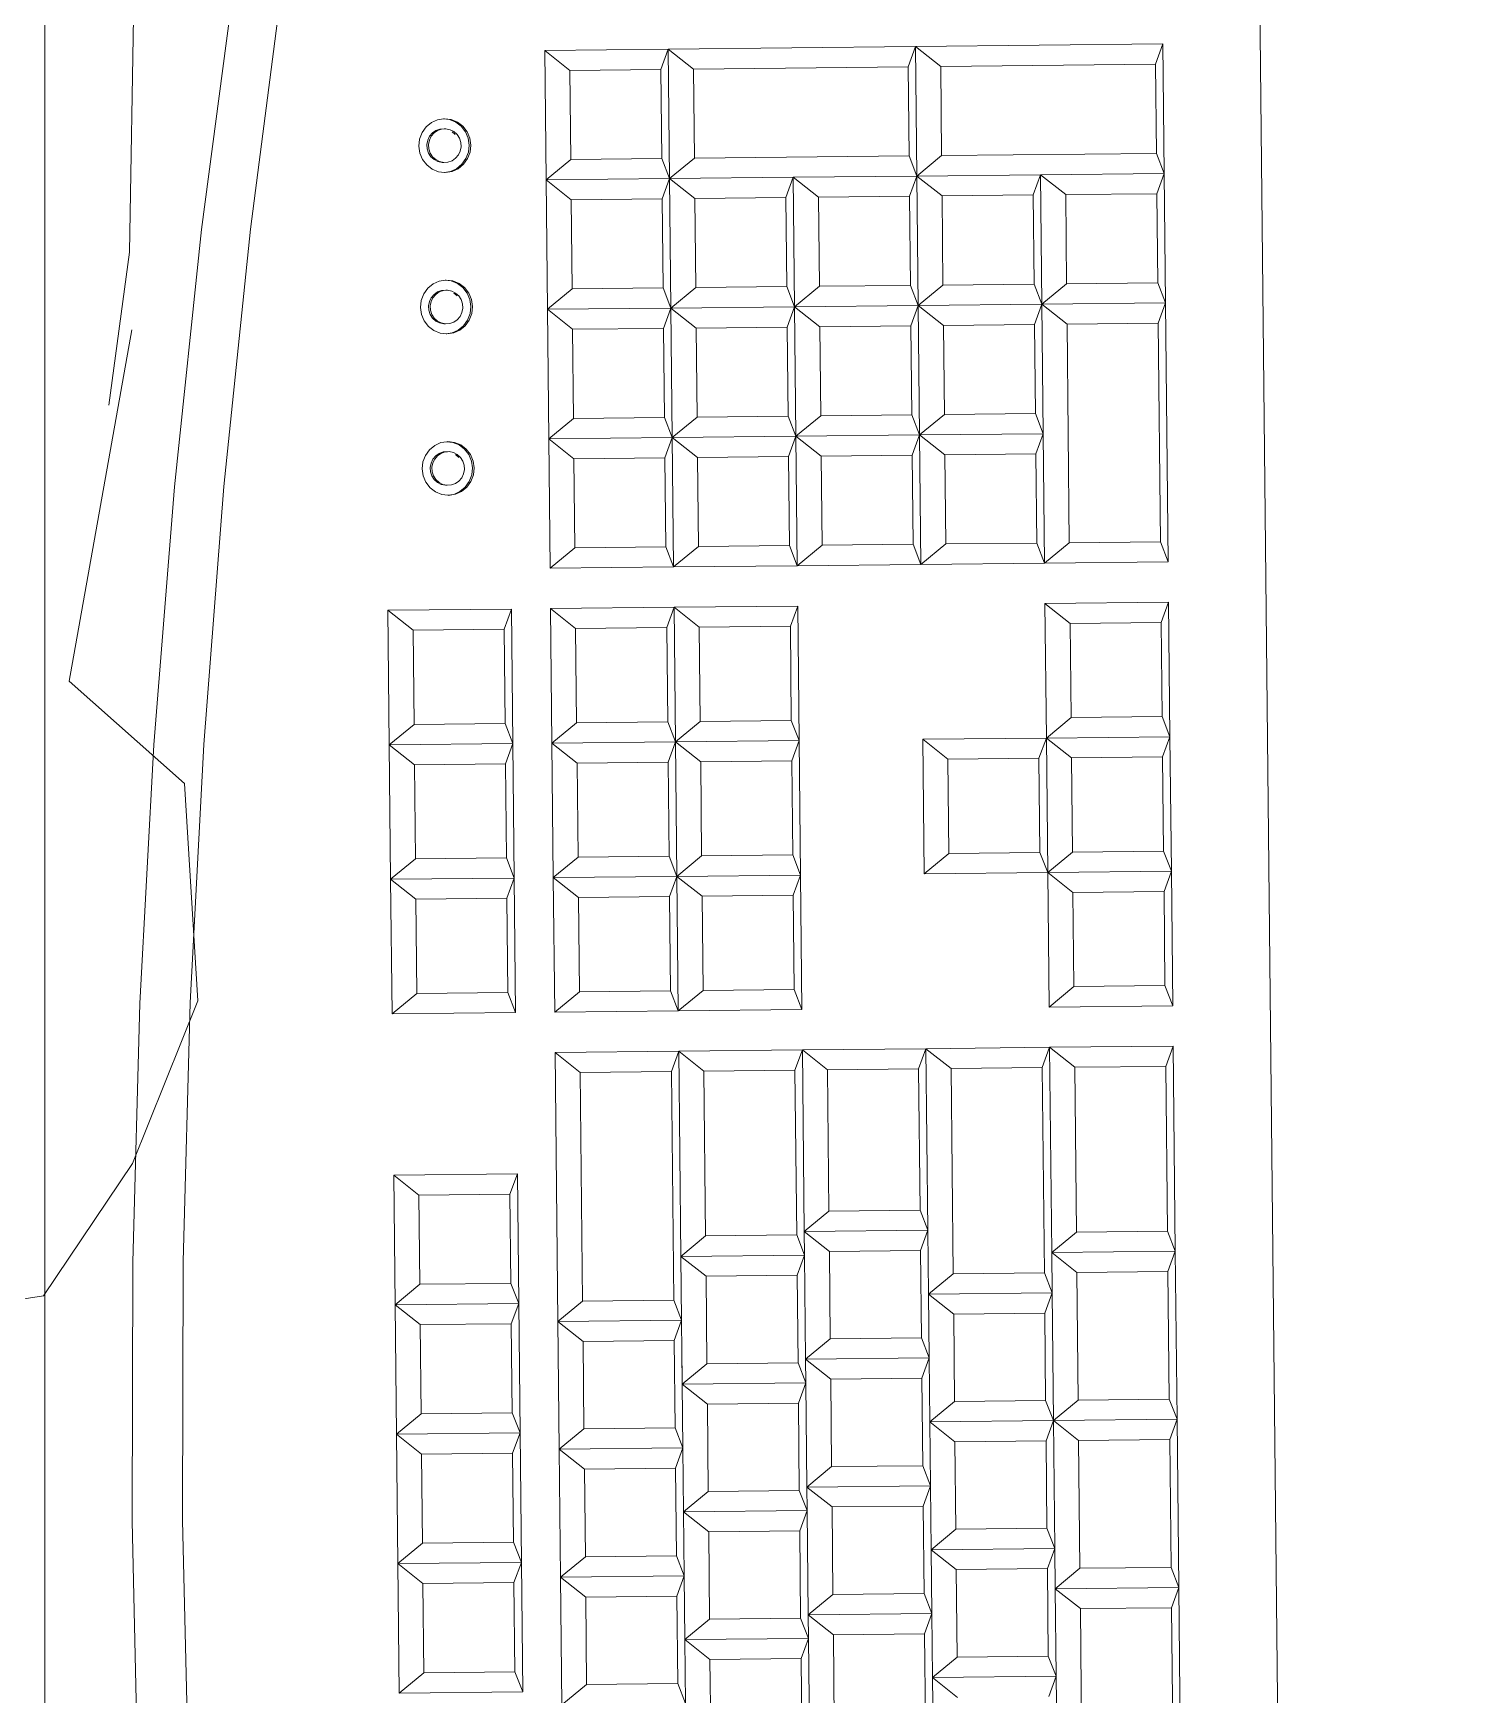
# Model space of a CAD drawing. Header units: metres. Extents: x -17 to 101, y 0 to 79.
# Drawn here: x 7.1888 to 7.4023, y 28.9317 to 29.1787 of the extents above; entities that cross this region are included whole.
import ezdxf

# ---------------------------------------------------------------- set-up
doc = ezdxf.new("R2010")
doc.units = ezdxf.units.M
doc.layers.add('Cotas varias El', color=253, linetype='Continuous', lineweight=13)

msp = doc.modelspace()

# ---------------------------------------------------------------- linework, layer by layer
at = {"layer": 'Cotas varias El'}
for p, q in [((7.20413, 29.20661), (7.20308, 29.14616)), ((7.37578, 28.7353), (7.37113, 29.18328)), ((7.2138, 29.14955), (7.21803, 29.18169)), ((7.22107, 29.14962), (7.22521, 29.18176)), ((7.2648, 29.17617), (7.28317, 29.17636)), ((7.2648, 29.17617), (7.26854, 29.17321)), ((7.2648, 29.17617), (7.265, 29.15692)), ((7.28317, 29.17636), (7.28208, 29.17335)), ((7.28317, 29.17636), (7.31993, 29.17675)), ((7.28317, 29.17636), (7.28692, 29.1734)), ((7.28317, 29.17636), (7.28337, 29.15712)), ((7.31993, 29.17675), (7.31883, 29.17373)), ((7.31993, 29.17675), (7.35668, 29.17713)), ((7.31993, 29.17675), (7.32367, 29.17378)), ((7.31993, 29.17675), (7.32013, 29.1575)), ((7.35668, 29.17713), (7.35559, 29.17412)), ((7.35688, 29.15788), (7.35668, 29.17713)), ((7.26854, 29.17321), (7.28208, 29.17335)), ((7.28208, 29.17335), (7.28222, 29.1601)), ((7.28692, 29.1734), (7.31883, 29.17373)), ((7.28692, 29.1734), (7.28705, 29.16015)), ((7.31883, 29.17373), (7.31897, 29.16049)), ((7.32367, 29.17378), (7.35559, 29.17412)), ((7.32367, 29.17378), (7.32381, 29.16054)), ((7.35559, 29.17412), (7.35573, 29.16087)), ((7.26854, 29.17321), (7.26868, 29.15996)), ((7.24888, 29.16586), (7.24795, 29.16545)), ((7.24976, 29.166), (7.24888, 29.16586)), ((7.24988, 29.16602), (7.24976, 29.166)), ((7.25063, 29.1659), (7.24976, 29.166)), ((7.25088, 29.1659), (7.24988, 29.16602)), ((7.25157, 29.16551), (7.25063, 29.1659)), ((7.25182, 29.16552), (7.25088, 29.1659)), ((7.24656, 29.16396), (7.24619, 29.16298)), ((7.24716, 29.1648), (7.24656, 29.16396)), ((7.24795, 29.16545), (7.24716, 29.1648)), ((7.24769, 29.16341), (7.24741, 29.16282)), ((7.24794, 29.16341), (7.24766, 29.16282)), ((7.2481, 29.1639), (7.24769, 29.16341)), ((7.24836, 29.1639), (7.24794, 29.16341)), ((7.24863, 29.16426), (7.2481, 29.1639)), ((7.24888, 29.16426), (7.24836, 29.1639)), ((7.24922, 29.16447), (7.24863, 29.16426)), ((7.24948, 29.16447), (7.24888, 29.16426)), ((7.24948, 29.16447), (7.24922, 29.16447)), ((7.24985, 29.16451), (7.24948, 29.16447)), ((7.25011, 29.16451), (7.24985, 29.16451)), ((7.25073, 29.16438), (7.25011, 29.16451)), ((7.25129, 29.1641), (7.25073, 29.16438)), ((7.25151, 29.16366), (7.25104, 29.16409)), ((7.25177, 29.16366), (7.25129, 29.1641)), ((7.25238, 29.16489), (7.25157, 29.16551)), ((7.25212, 29.16312), (7.25177, 29.16366)), ((7.25263, 29.1649), (7.25182, 29.16552)), ((7.25301, 29.16408), (7.25238, 29.16489)), ((7.25326, 29.16408), (7.25263, 29.1649)), ((7.25341, 29.16312), (7.25301, 29.16408)), ((7.25367, 29.16312), (7.25326, 29.16408)), ((7.24619, 29.16298), (7.24608, 29.16195)), ((7.24608, 29.16195), (7.24623, 29.16091)), ((7.24623, 29.16091), (7.24664, 29.15996)), ((7.24741, 29.16282), (7.24728, 29.16218)), ((7.24728, 29.16218), (7.24732, 29.16153)), ((7.24732, 29.16153), (7.24753, 29.16091)), ((7.24753, 29.16091), (7.24788, 29.16037)), ((7.24766, 29.16282), (7.24754, 29.16218)), ((7.24754, 29.16218), (7.24758, 29.16153)), ((7.24758, 29.16153), (7.24778, 29.16091)), ((7.24778, 29.16091), (7.24813, 29.16037)), ((7.25196, 29.16063), (7.25224, 29.16121)), ((7.25232, 29.1625), (7.25212, 29.16312)), ((7.25224, 29.16121), (7.25236, 29.16185)), ((7.25236, 29.16185), (7.25232, 29.1625)), ((7.25308, 29.16008), (7.25345, 29.16105)), ((7.25334, 29.16008), (7.25371, 29.16105)), ((7.25356, 29.16209), (7.25341, 29.16312)), ((7.25345, 29.16105), (7.25356, 29.16209)), ((7.25382, 29.16209), (7.25367, 29.16312)), ((7.25371, 29.16105), (7.25382, 29.16209)), ((7.24664, 29.15996), (7.24727, 29.15914)), ((7.24727, 29.15914), (7.24808, 29.15852)), ((7.24788, 29.16037), (7.24835, 29.15994)), ((7.24808, 29.15852), (7.24902, 29.15814)), ((7.24813, 29.16037), (7.24861, 29.15994)), ((7.24835, 29.15994), (7.24892, 29.15965)), ((7.24861, 29.15994), (7.24917, 29.15965)), ((7.24892, 29.15965), (7.24954, 29.15952)), ((7.24917, 29.15965), (7.24979, 29.15952)), ((7.24979, 29.15952), (7.24954, 29.15952)), ((7.24979, 29.15952), (7.25042, 29.15957)), ((7.25042, 29.15957), (7.25102, 29.15977)), ((7.25077, 29.15817), (7.25169, 29.15859)), ((7.25102, 29.15977), (7.25154, 29.16014)), ((7.25102, 29.15817), (7.25195, 29.15859)), ((7.25154, 29.16014), (7.25196, 29.16063)), ((7.25169, 29.15859), (7.25248, 29.15924)), ((7.25195, 29.15859), (7.25274, 29.15924)), ((7.25248, 29.15924), (7.25308, 29.16008)), ((7.25274, 29.15924), (7.25334, 29.16008)), ((7.265, 29.15692), (7.26868, 29.15996)), ((7.28222, 29.1601), (7.26868, 29.15996)), ((7.28337, 29.15712), (7.28222, 29.1601)), ((7.28337, 29.15712), (7.28705, 29.16015)), ((7.31897, 29.16049), (7.28705, 29.16015)), ((7.32013, 29.1575), (7.31897, 29.16049)), ((7.32013, 29.1575), (7.32381, 29.16054)), ((7.35573, 29.16087), (7.32381, 29.16054)), ((7.35688, 29.15788), (7.35573, 29.16087)), ((7.24902, 29.15814), (7.24989, 29.15803)), ((7.24989, 29.15803), (7.25077, 29.15817)), ((7.24989, 29.15803), (7.25002, 29.15802)), ((7.25002, 29.15802), (7.25102, 29.15817)), ((7.265, 29.15692), (7.28337, 29.15712)), ((7.265, 29.15692), (7.26874, 29.15396)), ((7.265, 29.15692), (7.2652, 29.13768)), ((7.28337, 29.15712), (7.28228, 29.1541)), ((7.30175, 29.15731), (7.28337, 29.15712)), ((7.28337, 29.15712), (7.28712, 29.15415)), ((7.28357, 29.13787), (7.28337, 29.15712)), ((7.30175, 29.15731), (7.30066, 29.15429)), ((7.30175, 29.15731), (7.32013, 29.1575)), ((7.30175, 29.15731), (7.30549, 29.15434)), ((7.30195, 29.13806), (7.30175, 29.15731)), ((7.32013, 29.1575), (7.31903, 29.15449)), ((7.32013, 29.1575), (7.3385, 29.15769)), ((7.32013, 29.1575), (7.32387, 29.15454)), ((7.32013, 29.1575), (7.32033, 29.13825)), ((7.3385, 29.15769), (7.33741, 29.15468)), ((7.3385, 29.15769), (7.35688, 29.15788)), ((7.3385, 29.15769), (7.34225, 29.15473)), ((7.3387, 29.13844), (7.3385, 29.15769)), ((7.35688, 29.15788), (7.35579, 29.15487)), ((7.35688, 29.15788), (7.35708, 29.13863)), ((7.26874, 29.15396), (7.28228, 29.1541)), ((7.26874, 29.15396), (7.26888, 29.14071)), ((7.28228, 29.1541), (7.28242, 29.14085)), ((7.28712, 29.15415), (7.30066, 29.15429)), ((7.28712, 29.15415), (7.28725, 29.1409)), ((7.30066, 29.15429), (7.30079, 29.14105)), ((7.30549, 29.15434), (7.31903, 29.15449)), ((7.30549, 29.15434), (7.30563, 29.1411)), ((7.31903, 29.15449), (7.31917, 29.14124)), ((7.32387, 29.15454), (7.33741, 29.15468)), ((7.32387, 29.15454), (7.32401, 29.14129)), ((7.33741, 29.15468), (7.33755, 29.14143)), ((7.34225, 29.15473), (7.35579, 29.15487)), ((7.34225, 29.15473), (7.34238, 29.14148)), ((7.35579, 29.15487), (7.35593, 29.14162)), ((7.20976, 29.11128), (7.2138, 29.14955)), ((7.21711, 29.11135), (7.22107, 29.14962)), ((7.20308, 29.14616), (7.19999, 29.12344)), ((7.2482, 29.14145), (7.24741, 29.1408)), ((7.24913, 29.14186), (7.2482, 29.14145)), ((7.25001, 29.142), (7.24913, 29.14186)), ((7.25013, 29.14202), (7.25001, 29.142)), ((7.25088, 29.1419), (7.25001, 29.142)), ((7.25113, 29.1419), (7.25013, 29.14202)), ((7.25182, 29.14152), (7.25088, 29.1419)), ((7.25207, 29.14152), (7.25113, 29.1419)), ((7.25263, 29.1409), (7.25182, 29.14152)), ((7.25288, 29.1409), (7.25207, 29.14152)), ((7.31917, 29.14124), (7.30563, 29.1411)), ((7.32033, 29.13825), (7.31917, 29.14124)), ((7.32033, 29.13825), (7.32401, 29.14129)), ((7.33755, 29.14143), (7.32401, 29.14129)), ((7.3387, 29.13844), (7.33755, 29.14143)), ((7.3387, 29.13844), (7.34238, 29.14148)), ((7.35593, 29.14162), (7.34238, 29.14148)), ((7.35708, 29.13863), (7.35593, 29.14162)), ((7.24644, 29.13899), (7.24633, 29.13795)), ((7.24681, 29.13996), (7.24644, 29.13899)), ((7.24741, 29.1408), (7.24681, 29.13996)), ((7.24766, 29.13882), (7.24753, 29.13818)), ((7.24793, 29.13941), (7.24766, 29.13882)), ((7.24791, 29.13882), (7.24779, 29.13818)), ((7.24819, 29.13941), (7.24791, 29.13882)), ((7.24835, 29.1399), (7.24793, 29.13941)), ((7.2486, 29.1399), (7.24819, 29.13941)), ((7.24888, 29.14026), (7.24835, 29.1399)), ((7.24913, 29.14026), (7.2486, 29.1399)), ((7.24947, 29.14047), (7.24888, 29.14026)), ((7.24973, 29.14047), (7.24913, 29.14026)), ((7.24973, 29.14047), (7.24947, 29.14047)), ((7.2501, 29.14051), (7.24973, 29.14047)), ((7.25036, 29.14051), (7.2501, 29.14051)), ((7.25098, 29.14039), (7.25036, 29.14051)), ((7.25154, 29.1401), (7.25098, 29.14039)), ((7.25176, 29.13966), (7.25129, 29.14009)), ((7.25202, 29.13967), (7.25154, 29.1401)), ((7.25237, 29.13912), (7.25202, 29.13967)), ((7.25257, 29.13851), (7.25237, 29.13912)), ((7.25326, 29.14008), (7.25263, 29.1409)), ((7.25351, 29.14008), (7.25288, 29.1409)), ((7.25366, 29.13912), (7.25326, 29.14008)), ((7.25392, 29.13912), (7.25351, 29.14008)), ((7.25381, 29.13809), (7.25366, 29.13912)), ((7.25407, 29.13809), (7.25392, 29.13912)), ((7.2652, 29.13768), (7.26888, 29.14071)), ((7.28242, 29.14085), (7.26888, 29.14071)), ((7.28357, 29.13787), (7.28242, 29.14085)), ((7.28357, 29.13787), (7.28725, 29.1409)), ((7.30079, 29.14105), (7.28725, 29.1409)), ((7.30195, 29.13806), (7.30079, 29.14105)), ((7.30195, 29.13806), (7.30563, 29.1411)), ((7.24633, 29.13795), (7.24648, 29.13691)), ((7.24648, 29.13691), (7.24689, 29.13596)), ((7.24753, 29.13818), (7.24757, 29.13753)), ((7.24757, 29.13753), (7.24778, 29.13691)), ((7.24778, 29.13691), (7.24813, 29.13637)), ((7.24779, 29.13818), (7.24783, 29.13753)), ((7.24783, 29.13753), (7.24803, 29.13692)), ((7.24803, 29.13692), (7.24838, 29.13637)), ((7.24813, 29.13637), (7.2486, 29.13594)), ((7.24838, 29.13637), (7.24886, 29.13594)), ((7.25179, 29.13614), (7.25221, 29.13663)), ((7.25221, 29.13663), (7.25249, 29.13721)), ((7.25249, 29.13721), (7.25261, 29.13785)), ((7.25261, 29.13785), (7.25257, 29.13851)), ((7.25333, 29.13608), (7.2537, 29.13705)), ((7.25359, 29.13608), (7.25395, 29.13705)), ((7.2537, 29.13705), (7.25381, 29.13809)), ((7.25395, 29.13705), (7.25407, 29.13809)), ((7.2652, 29.13768), (7.28357, 29.13787)), ((7.2652, 29.13768), (7.26894, 29.13471)), ((7.2652, 29.13768), (7.2654, 29.11843)), ((7.28357, 29.13787), (7.28248, 29.13485)), ((7.28357, 29.13787), (7.30195, 29.13806)), ((7.28357, 29.13787), (7.28732, 29.1349)), ((7.28357, 29.13787), (7.28377, 29.11862)), ((7.30195, 29.13806), (7.30086, 29.13505)), ((7.32033, 29.13825), (7.30195, 29.13806)), ((7.30195, 29.13806), (7.30569, 29.1351)), ((7.30195, 29.13806), (7.30215, 29.11881)), ((7.32033, 29.13825), (7.31923, 29.13524)), ((7.3387, 29.13844), (7.32033, 29.13825)), ((7.32033, 29.13825), (7.32407, 29.13529)), ((7.32033, 29.13825), (7.32053, 29.119)), ((7.3387, 29.13844), (7.33761, 29.13543)), ((7.3387, 29.13844), (7.35708, 29.13863)), ((7.3387, 29.13844), (7.34245, 29.13548)), ((7.3387, 29.13844), (7.3389, 29.11919)), ((7.35708, 29.13863), (7.35599, 29.13562)), ((7.35748, 29.10013), (7.35708, 29.13863)), ((7.1941, 29.08238), (7.2034, 29.13463)), ((7.24689, 29.13596), (7.24751, 29.13514)), ((7.24751, 29.13514), (7.24833, 29.13452)), ((7.24833, 29.13452), (7.24927, 29.13414)), ((7.2486, 29.13594), (7.24917, 29.13565)), ((7.24886, 29.13594), (7.24942, 29.13565)), ((7.24917, 29.13565), (7.24979, 29.13552)), ((7.24927, 29.13414), (7.25014, 29.13404)), ((7.24942, 29.13565), (7.25004, 29.13552)), ((7.25004, 29.13552), (7.24979, 29.13552)), ((7.25004, 29.13552), (7.25067, 29.13557)), ((7.25014, 29.13404), (7.25102, 29.13417)), ((7.25014, 29.13404), (7.25027, 29.13402)), ((7.25027, 29.13402), (7.25127, 29.13417)), ((7.25067, 29.13557), (7.25127, 29.13578)), ((7.25102, 29.13417), (7.25194, 29.13459)), ((7.25127, 29.13578), (7.25179, 29.13614)), ((7.25127, 29.13417), (7.2522, 29.13459)), ((7.25194, 29.13459), (7.25273, 29.13524)), ((7.2522, 29.13459), (7.25299, 29.13524)), ((7.25273, 29.13524), (7.25333, 29.13608)), ((7.25299, 29.13524), (7.25359, 29.13608)), ((7.26894, 29.13471), (7.28248, 29.13485)), ((7.26894, 29.13471), (7.26908, 29.12146)), ((7.28248, 29.13485), (7.28262, 29.12161)), ((7.28732, 29.1349), (7.30086, 29.13505)), ((7.28732, 29.1349), (7.28745, 29.12166)), ((7.30086, 29.13505), (7.30099, 29.1218)), ((7.30569, 29.1351), (7.31923, 29.13524)), ((7.30569, 29.1351), (7.30583, 29.12185)), ((7.31923, 29.13524), (7.31937, 29.12199)), ((7.32407, 29.13529), (7.33761, 29.13543)), ((7.32407, 29.13529), (7.32421, 29.12204)), ((7.33761, 29.13543), (7.33775, 29.12218)), ((7.34245, 29.13548), (7.35599, 29.13562)), ((7.34245, 29.13548), (7.34278, 29.10298)), ((7.35599, 29.13562), (7.35633, 29.10312)), ((7.2654, 29.11843), (7.26908, 29.12146)), ((7.28262, 29.12161), (7.26908, 29.12146)), ((7.28377, 29.11862), (7.28262, 29.12161)), ((7.28377, 29.11862), (7.28745, 29.12166)), ((7.30099, 29.1218), (7.28745, 29.12166)), ((7.30215, 29.11881), (7.30099, 29.1218)), ((7.30215, 29.11881), (7.30583, 29.12185)), ((7.31937, 29.12199), (7.30583, 29.12185)), ((7.32053, 29.119), (7.31937, 29.12199)), ((7.32053, 29.119), (7.32421, 29.12204)), ((7.33775, 29.12218), (7.32421, 29.12204)), ((7.3389, 29.11919), (7.33775, 29.12218)), ((7.30215, 29.11881), (7.32053, 29.119)), ((7.32053, 29.119), (7.31943, 29.11599)), ((7.3389, 29.11919), (7.32053, 29.119)), ((7.32053, 29.119), (7.32427, 29.11604)), ((7.32053, 29.119), (7.32073, 29.09975)), ((7.3389, 29.11919), (7.33781, 29.11618)), ((7.3391, 29.09994), (7.3389, 29.11919)), ((7.24766, 29.1168), (7.24706, 29.11596)), ((7.24845, 29.11745), (7.24766, 29.1168)), ((7.24938, 29.11787), (7.24845, 29.11745)), ((7.24972, 29.11647), (7.24913, 29.11626)), ((7.25026, 29.118), (7.24938, 29.11787)), ((7.24998, 29.11647), (7.24938, 29.11626)), ((7.24998, 29.11647), (7.24972, 29.11647)), ((7.25035, 29.11651), (7.24998, 29.11647)), ((7.25038, 29.11802), (7.25026, 29.118)), ((7.25113, 29.1179), (7.25026, 29.118)), ((7.25061, 29.11652), (7.25035, 29.11651)), ((7.25138, 29.1179), (7.25038, 29.11802)), ((7.25123, 29.11639), (7.25061, 29.11652)), ((7.25207, 29.11752), (7.25113, 29.1179)), ((7.25232, 29.11752), (7.25138, 29.1179)), ((7.25288, 29.1169), (7.25207, 29.11752)), ((7.25313, 29.1169), (7.25232, 29.11752)), ((7.25351, 29.11608), (7.25288, 29.1169)), ((7.25376, 29.11608), (7.25313, 29.1169)), ((7.2654, 29.11843), (7.28377, 29.11862)), ((7.2654, 29.11843), (7.26914, 29.11546)), ((7.2654, 29.11843), (7.2656, 29.09918)), ((7.28377, 29.11862), (7.28268, 29.11561)), ((7.28377, 29.11862), (7.30215, 29.11881)), ((7.28377, 29.11862), (7.28752, 29.11566)), ((7.28397, 29.09937), (7.28377, 29.11862)), ((7.30215, 29.11881), (7.30106, 29.1158)), ((7.30215, 29.11881), (7.30589, 29.11585)), ((7.30215, 29.11881), (7.30235, 29.09956)), ((7.24669, 29.11499), (7.24658, 29.11395)), ((7.24706, 29.11596), (7.24669, 29.11499)), ((7.24791, 29.11482), (7.24778, 29.11418)), ((7.24778, 29.11418), (7.24782, 29.11353)), ((7.24818, 29.11541), (7.24791, 29.11482)), ((7.24816, 29.11483), (7.24804, 29.11419)), ((7.24804, 29.11419), (7.24808, 29.11353)), ((7.24844, 29.11541), (7.24816, 29.11483)), ((7.2486, 29.1159), (7.24818, 29.11541)), ((7.24885, 29.1159), (7.24844, 29.11541)), ((7.24913, 29.11626), (7.2486, 29.1159)), ((7.24938, 29.11626), (7.24885, 29.1159)), ((7.25179, 29.1161), (7.25123, 29.11639)), ((7.25201, 29.11566), (7.25154, 29.1161)), ((7.25227, 29.11567), (7.25179, 29.1161)), ((7.25262, 29.11512), (7.25227, 29.11567)), ((7.25282, 29.11451), (7.25262, 29.11512)), ((7.25286, 29.11386), (7.25282, 29.11451)), ((7.25391, 29.11512), (7.25351, 29.11608)), ((7.25417, 29.11512), (7.25376, 29.11608)), ((7.25406, 29.11409), (7.25391, 29.11512)), ((7.25395, 29.11305), (7.25406, 29.11409)), ((7.25432, 29.11409), (7.25417, 29.11512)), ((7.2542, 29.11305), (7.25432, 29.11409)), ((7.26914, 29.11546), (7.28268, 29.11561)), ((7.26914, 29.11546), (7.26928, 29.10222)), ((7.28268, 29.11561), (7.28282, 29.10236)), ((7.28752, 29.11566), (7.30106, 29.1158)), ((7.28752, 29.11566), (7.28765, 29.10241)), ((7.30106, 29.1158), (7.30119, 29.10255)), ((7.30589, 29.11585), (7.31943, 29.11599)), ((7.30589, 29.11585), (7.30603, 29.1026)), ((7.31943, 29.11599), (7.31957, 29.10274)), ((7.32427, 29.11604), (7.33781, 29.11618)), ((7.32427, 29.11604), (7.32441, 29.10279)), ((7.33781, 29.11618), (7.33795, 29.10293)), ((7.24658, 29.11395), (7.24673, 29.11292)), ((7.24673, 29.11292), (7.24713, 29.11196)), ((7.24713, 29.11196), (7.24776, 29.11114)), ((7.24782, 29.11353), (7.24803, 29.11291)), ((7.24803, 29.11291), (7.24838, 29.11237)), ((7.24808, 29.11353), (7.24828, 29.11292)), ((7.24828, 29.11292), (7.24863, 29.11237)), ((7.24838, 29.11237), (7.24885, 29.11194)), ((7.24863, 29.11237), (7.24911, 29.11194)), ((7.24885, 29.11194), (7.24942, 29.11165)), ((7.24911, 29.11194), (7.24967, 29.11165)), ((7.24942, 29.11165), (7.25004, 29.11152)), ((7.24967, 29.11165), (7.25029, 29.11153)), ((7.25029, 29.11153), (7.25004, 29.11152)), ((7.25029, 29.11153), (7.25092, 29.11157)), ((7.25092, 29.11157), (7.25152, 29.11178)), ((7.25152, 29.11178), (7.25204, 29.11214)), ((7.25204, 29.11214), (7.25246, 29.11263)), ((7.25246, 29.11263), (7.25274, 29.11322)), ((7.25274, 29.11322), (7.25286, 29.11386)), ((7.25298, 29.11124), (7.25358, 29.11208)), ((7.25324, 29.11124), (7.25383, 29.11208)), ((7.25358, 29.11208), (7.25395, 29.11305)), ((7.25383, 29.11208), (7.2542, 29.11305)), ((7.2067, 29.07292), (7.20976, 29.11128)), ((7.21412, 29.07299), (7.21711, 29.11135)), ((7.24776, 29.11114), (7.24858, 29.11052)), ((7.24858, 29.11052), (7.24952, 29.11014)), ((7.24952, 29.11014), (7.25039, 29.11004)), ((7.25039, 29.11004), (7.25127, 29.11017)), ((7.25039, 29.11004), (7.25052, 29.11002)), ((7.25052, 29.11002), (7.25152, 29.11018)), ((7.25127, 29.11017), (7.25219, 29.11059)), ((7.25152, 29.11018), (7.25245, 29.11059)), ((7.25219, 29.11059), (7.25298, 29.11124)), ((7.25245, 29.11059), (7.25324, 29.11124)), ((7.2656, 29.09918), (7.26928, 29.10222)), ((7.28282, 29.10236), (7.26928, 29.10222)), ((7.28397, 29.09937), (7.28282, 29.10236)), ((7.28397, 29.09937), (7.28765, 29.10241)), ((7.30119, 29.10255), (7.28765, 29.10241)), ((7.30235, 29.09956), (7.30119, 29.10255)), ((7.30235, 29.09956), (7.30603, 29.1026)), ((7.31957, 29.10274), (7.30603, 29.1026)), ((7.32073, 29.09975), (7.31957, 29.10274)), ((7.32073, 29.09975), (7.32441, 29.10279)), ((7.33795, 29.10293), (7.32441, 29.10279)), ((7.3391, 29.09994), (7.33795, 29.10293)), ((7.3391, 29.09994), (7.34278, 29.10298)), ((7.35633, 29.10312), (7.34278, 29.10298)), ((7.35748, 29.10013), (7.35633, 29.10312)), ((7.2656, 29.09918), (7.28397, 29.09937)), ((7.28397, 29.09937), (7.30235, 29.09956)), ((7.30235, 29.09956), (7.32073, 29.09975)), ((7.3391, 29.09994), (7.32073, 29.09975)), ((7.35748, 29.10013), (7.3391, 29.09994)), ((7.24148, 29.09293), (7.25986, 29.09312)), ((7.24148, 29.09293), (7.24522, 29.08996)), ((7.24148, 29.09293), (7.24169, 29.07293)), ((7.25986, 29.09312), (7.25876, 29.09011)), ((7.25986, 29.09312), (7.26006, 29.07312)), ((7.26566, 29.09318), (7.28404, 29.09337)), ((7.26566, 29.09318), (7.2694, 29.09022)), ((7.26566, 29.09318), (7.26587, 29.07318)), ((7.28404, 29.09337), (7.28294, 29.09036)), ((7.28404, 29.09337), (7.30241, 29.09356)), ((7.28404, 29.09337), (7.28778, 29.09041)), ((7.28404, 29.09337), (7.28424, 29.07337)), ((7.30241, 29.09356), (7.30132, 29.09055)), ((7.30241, 29.09356), (7.30262, 29.07356)), ((7.33917, 29.09394), (7.35754, 29.09413)), ((7.33917, 29.09394), (7.34291, 29.09098)), ((7.33917, 29.09394), (7.33938, 29.07394)), ((7.35754, 29.09413), (7.35645, 29.09112)), ((7.35754, 29.09413), (7.35775, 29.07413)), ((7.24522, 29.08996), (7.25876, 29.09011)), ((7.24522, 29.08996), (7.24537, 29.07597)), ((7.25876, 29.09011), (7.25891, 29.07611)), ((7.2694, 29.09022), (7.28294, 29.09036)), ((7.2694, 29.09022), (7.26955, 29.07622)), ((7.28294, 29.09036), (7.28309, 29.07636)), ((7.28778, 29.09041), (7.30132, 29.09055)), ((7.28778, 29.09041), (7.28792, 29.07641)), ((7.30132, 29.09055), (7.30146, 29.07655)), ((7.34291, 29.09098), (7.35645, 29.09112)), ((7.34291, 29.09098), (7.34305, 29.07698)), ((7.35645, 29.09112), (7.3566, 29.07712)), ((7.21123, 29.06718), (7.1941, 29.08238)), ((7.33938, 29.07394), (7.34305, 29.07698)), ((7.3566, 29.07712), (7.34305, 29.07698)), ((7.35775, 29.07413), (7.3566, 29.07712)), ((7.24169, 29.07293), (7.24537, 29.07597)), ((7.25891, 29.07611), (7.24537, 29.07597)), ((7.26006, 29.07312), (7.25891, 29.07611)), ((7.26587, 29.07318), (7.26955, 29.07622)), ((7.28309, 29.07636), (7.26955, 29.07622)), ((7.28424, 29.07337), (7.28309, 29.07636)), ((7.28424, 29.07337), (7.28792, 29.07641)), ((7.30146, 29.07655), (7.28792, 29.07641)), ((7.30262, 29.07356), (7.30146, 29.07655)), ((7.20463, 29.03448), (7.2067, 29.07292)), ((7.2121, 29.03456), (7.21412, 29.07299)), ((7.26006, 29.07312), (7.24169, 29.07293)), ((7.24169, 29.07293), (7.24543, 29.06997)), ((7.24189, 29.05293), (7.24169, 29.07293)), ((7.26006, 29.07312), (7.25897, 29.07011)), ((7.26006, 29.07312), (7.26027, 29.05312)), ((7.28424, 29.07337), (7.26587, 29.07318)), ((7.26587, 29.07318), (7.26961, 29.07022)), ((7.26587, 29.07318), (7.26607, 29.05318)), ((7.28424, 29.07337), (7.28315, 29.07036)), ((7.28424, 29.07337), (7.30262, 29.07356)), ((7.28424, 29.07337), (7.28799, 29.07041)), ((7.28445, 29.05337), (7.28424, 29.07337)), ((7.30262, 29.07356), (7.30153, 29.07055)), ((7.30262, 29.07356), (7.30283, 29.05356)), ((7.321, 29.07375), (7.33938, 29.07394)), ((7.321, 29.07375), (7.32474, 29.07079)), ((7.321, 29.07375), (7.32121, 29.05375)), ((7.33938, 29.07394), (7.33828, 29.07093)), ((7.33938, 29.07394), (7.35775, 29.07413)), ((7.33938, 29.07394), (7.34312, 29.07098)), ((7.33938, 29.07394), (7.33958, 29.05394)), ((7.35775, 29.07413), (7.35666, 29.07112)), ((7.35775, 29.07413), (7.35796, 29.05413)), ((7.24543, 29.06997), (7.25897, 29.07011)), ((7.24543, 29.06997), (7.24557, 29.05597)), ((7.25897, 29.07011), (7.25911, 29.05611)), ((7.26961, 29.07022), (7.28315, 29.07036)), ((7.26961, 29.07022), (7.26975, 29.05622)), ((7.28315, 29.07036), (7.2833, 29.05636)), ((7.28799, 29.07041), (7.30153, 29.07055)), ((7.28799, 29.07041), (7.28813, 29.05641)), ((7.30153, 29.07055), (7.30167, 29.05655)), ((7.32474, 29.07079), (7.33828, 29.07093)), ((7.32474, 29.07079), (7.32489, 29.05679)), ((7.33828, 29.07093), (7.33843, 29.05693)), ((7.34312, 29.07098), (7.35666, 29.07112)), ((7.34312, 29.07098), (7.34326, 29.05698)), ((7.35666, 29.07112), (7.3568, 29.05712)), ((7.21323, 29.03484), (7.21123, 29.06718)), ((7.24189, 29.05293), (7.24557, 29.05597)), ((7.25911, 29.05611), (7.24557, 29.05597)), ((7.26027, 29.05312), (7.25911, 29.05611)), ((7.26607, 29.05318), (7.26975, 29.05622)), ((7.2833, 29.05636), (7.26975, 29.05622)), ((7.28445, 29.05337), (7.2833, 29.05636)), ((7.28445, 29.05337), (7.28813, 29.05641)), ((7.30167, 29.05655), (7.28813, 29.05641)), ((7.30283, 29.05356), (7.30167, 29.05655)), ((7.32121, 29.05375), (7.32489, 29.05679)), ((7.33843, 29.05693), (7.32489, 29.05679)), ((7.33958, 29.05394), (7.33843, 29.05693)), ((7.33958, 29.05394), (7.34326, 29.05698)), ((7.3568, 29.05712), (7.34326, 29.05698)), ((7.35796, 29.05413), (7.3568, 29.05712)), ((7.24189, 29.05293), (7.26027, 29.05312)), ((7.24189, 29.05293), (7.24564, 29.04997)), ((7.2421, 29.03293), (7.24189, 29.05293)), ((7.26027, 29.05312), (7.25918, 29.05011)), ((7.26027, 29.05312), (7.26048, 29.03312)), ((7.28445, 29.05337), (7.26607, 29.05318)), ((7.26607, 29.05318), (7.26982, 29.05022)), ((7.26607, 29.05318), (7.26628, 29.03318)), ((7.28445, 29.05337), (7.28336, 29.05036)), ((7.30283, 29.05356), (7.28445, 29.05337)), ((7.28445, 29.05337), (7.28819, 29.05041)), ((7.28445, 29.05337), (7.28466, 29.03337)), ((7.30283, 29.05356), (7.30173, 29.05055)), ((7.30304, 29.03356), (7.30283, 29.05356)), ((7.33958, 29.05394), (7.32121, 29.05375)), ((7.35796, 29.05413), (7.33958, 29.05394)), ((7.33958, 29.05394), (7.34332, 29.05098)), ((7.33958, 29.05394), (7.33979, 29.03394)), ((7.35796, 29.05413), (7.35687, 29.05112)), ((7.35796, 29.05413), (7.35817, 29.03414)), ((7.24564, 29.04997), (7.25918, 29.05011)), ((7.24564, 29.04997), (7.24578, 29.03597)), ((7.25918, 29.05011), (7.25932, 29.03611)), ((7.26982, 29.05022), (7.28336, 29.05036)), ((7.26982, 29.05022), (7.26996, 29.03622)), ((7.28336, 29.05036), (7.2835, 29.03636)), ((7.28819, 29.05041), (7.30173, 29.05055)), ((7.28819, 29.05041), (7.28834, 29.03641)), ((7.30173, 29.05055), (7.30188, 29.03655)), ((7.34332, 29.05098), (7.35687, 29.05112)), ((7.34332, 29.05098), (7.34347, 29.03698)), ((7.35687, 29.05112), (7.35701, 29.03712)), ((7.2421, 29.03293), (7.24578, 29.03597)), ((7.25932, 29.03611), (7.24578, 29.03597)), ((7.26048, 29.03312), (7.25932, 29.03611)), ((7.26628, 29.03318), (7.26996, 29.03622)), ((7.2835, 29.03636), (7.26996, 29.03622)), ((7.28466, 29.03337), (7.2835, 29.03636)), ((7.28466, 29.03337), (7.28834, 29.03641)), ((7.30188, 29.03655), (7.28834, 29.03641)), ((7.30304, 29.03356), (7.30188, 29.03655)), ((7.33979, 29.03394), (7.34347, 29.03698)), ((7.35701, 29.03712), (7.34347, 29.03698)), ((7.35817, 29.03414), (7.35701, 29.03712)), ((7.20354, 29.01066), (7.21323, 29.03484)), ((7.20355, 28.99601), (7.20463, 29.03448)), ((7.21105, 28.99609), (7.2121, 29.03456)), ((7.26048, 29.03312), (7.2421, 29.03293)), ((7.28466, 29.03337), (7.26628, 29.03318)), ((7.30304, 29.03356), (7.28466, 29.03337)), ((7.35817, 29.03414), (7.33979, 29.03394)), ((7.28472, 29.02737), (7.3031, 29.02756)), ((7.3031, 29.02756), (7.302, 29.02455)), ((7.3031, 29.02756), (7.32148, 29.02775)), ((7.3031, 29.02756), (7.30684, 29.0246)), ((7.30338, 29.00056), (7.3031, 29.02756)), ((7.32148, 29.02775), (7.32038, 29.02474)), ((7.32148, 29.02775), (7.33985, 29.02795)), ((7.32148, 29.02775), (7.32522, 29.02479)), ((7.32176, 29.00076), (7.32148, 29.02775)), ((7.33985, 29.02795), (7.33876, 29.02493)), ((7.33985, 29.02795), (7.35823, 29.02814)), ((7.33985, 29.02795), (7.3436, 29.02498)), ((7.34017, 28.99745), (7.33985, 29.02795)), ((7.35823, 29.02814), (7.35714, 29.02512)), ((7.35823, 29.02814), (7.35855, 28.99764)), ((7.26634, 29.02718), (7.28472, 29.02737)), ((7.26634, 29.02718), (7.27009, 29.02422)), ((7.26634, 29.02718), (7.26676, 28.98718)), ((7.28472, 29.02737), (7.28363, 29.02436)), ((7.28472, 29.02737), (7.28846, 29.02441)), ((7.28504, 28.99687), (7.28472, 29.02737)), ((7.3436, 29.02498), (7.35714, 29.02512)), ((7.35714, 29.02512), (7.35739, 29.00063)), ((7.27009, 29.02422), (7.28363, 29.02436)), ((7.27009, 29.02422), (7.27044, 28.99022)), ((7.28363, 29.02436), (7.28398, 28.99036)), ((7.28846, 29.02441), (7.302, 29.02455)), ((7.28846, 29.02441), (7.28872, 28.99991)), ((7.302, 29.02455), (7.30226, 29.00005)), ((7.30684, 29.0246), (7.32038, 29.02474)), ((7.30684, 29.0246), (7.30706, 29.0036)), ((7.32038, 29.02474), (7.3206, 29.00374)), ((7.32522, 29.02479), (7.33876, 29.02493)), ((7.32522, 29.02479), (7.32554, 28.99429)), ((7.33876, 29.02493), (7.33908, 28.99444)), ((7.3436, 29.02498), (7.34385, 29.00049)), ((7.19027, 28.99101), (7.20354, 29.01066)), ((7.24235, 29.00893), (7.26073, 29.00912)), ((7.24235, 29.00893), (7.24609, 29.00597)), ((7.24235, 29.00893), (7.24255, 28.98968)), ((7.26073, 29.00912), (7.25963, 29.00611)), ((7.26073, 29.00912), (7.26093, 28.98987)), ((7.24609, 29.00597), (7.25963, 29.00611)), ((7.24609, 29.00597), (7.24623, 28.99272)), ((7.25963, 29.00611), (7.25977, 28.99286)), ((7.30338, 29.00056), (7.30706, 29.0036)), ((7.3206, 29.00374), (7.30706, 29.0036)), ((7.32176, 29.00076), (7.3206, 29.00374)), ((7.30338, 29.00056), (7.32176, 29.00076)), ((7.30338, 29.00056), (7.30712, 28.9976)), ((7.30342, 28.99706), (7.30338, 29.00056)), ((7.32176, 29.00076), (7.32066, 28.99774)), ((7.32186, 28.99126), (7.32176, 29.00076)), ((7.34017, 28.99745), (7.34385, 29.00049)), ((7.35739, 29.00063), (7.34385, 29.00049)), ((7.35855, 28.99764), (7.35739, 29.00063)), ((7.28504, 28.99687), (7.28872, 28.99991)), ((7.30226, 29.00005), (7.28872, 28.99991)), ((7.30342, 28.99706), (7.30226, 29.00005)), ((7.20346, 28.95752), (7.20355, 28.99601)), ((7.21096, 28.9576), (7.21105, 28.99609)), ((7.28504, 28.99687), (7.30342, 28.99706)), ((7.28504, 28.99687), (7.28878, 28.99391)), ((7.28504, 28.99687), (7.28514, 28.98737)), ((7.30342, 28.99706), (7.30232, 28.99405)), ((7.30358, 28.98157), (7.30342, 28.99706)), ((7.30712, 28.9976), (7.32066, 28.99774)), ((7.30712, 28.9976), (7.30726, 28.9846)), ((7.32066, 28.99774), (7.3208, 28.98474)), ((7.34017, 28.99745), (7.35855, 28.99764)), ((7.34017, 28.99745), (7.34391, 28.99449)), ((7.34017, 28.99745), (7.34023, 28.99145)), ((7.35855, 28.99764), (7.35745, 28.99463)), ((7.35855, 28.99764), (7.35881, 28.97264)), ((7.28878, 28.99391), (7.30232, 28.99405)), ((7.28878, 28.99391), (7.28892, 28.98091)), ((7.30232, 28.99405), (7.30246, 28.98105)), ((7.32186, 28.99126), (7.32554, 28.99429)), ((7.33908, 28.99444), (7.32554, 28.99429)), ((7.34023, 28.99145), (7.33908, 28.99444)), ((7.34391, 28.99449), (7.35745, 28.99463)), ((7.34391, 28.99449), (7.34411, 28.97549)), ((7.35745, 28.99463), (7.35765, 28.97563)), ((7.14654, 28.98408), (7.19027, 28.99101)), ((7.24255, 28.98968), (7.24623, 28.99272)), ((7.25977, 28.99286), (7.24623, 28.99272)), ((7.26093, 28.98987), (7.25977, 28.99286)), ((7.32186, 28.99126), (7.34023, 28.99145)), ((7.32186, 28.99126), (7.3256, 28.98829)), ((7.32195, 28.98176), (7.32186, 28.99126)), ((7.34023, 28.99145), (7.33914, 28.98844)), ((7.34023, 28.99145), (7.34043, 28.97245)), ((7.24255, 28.98968), (7.26093, 28.98987)), ((7.24255, 28.98968), (7.24629, 28.98672)), ((7.24255, 28.98968), (7.24275, 28.97043)), ((7.26093, 28.98987), (7.25983, 28.98686)), ((7.26093, 28.98987), (7.26113, 28.97062)), ((7.26676, 28.98718), (7.27044, 28.99022)), ((7.28398, 28.99036), (7.27044, 28.99022)), ((7.28514, 28.98737), (7.28398, 28.99036)), ((7.3256, 28.98829), (7.33914, 28.98844)), ((7.3256, 28.98829), (7.32573, 28.9753)), ((7.33914, 28.98844), (7.33927, 28.97544)), ((7.24629, 28.98672), (7.25983, 28.98686)), ((7.24629, 28.98672), (7.24643, 28.97347)), ((7.25983, 28.98686), (7.25997, 28.97361)), ((7.26676, 28.98718), (7.28514, 28.98737)), ((7.26676, 28.98718), (7.2705, 28.98422)), ((7.26676, 28.98718), (7.26696, 28.96818)), ((7.28514, 28.98737), (7.28404, 28.98436)), ((7.28514, 28.98737), (7.28524, 28.97787)), ((7.2705, 28.98422), (7.28404, 28.98436)), ((7.2705, 28.98422), (7.27064, 28.97122)), ((7.28404, 28.98436), (7.28418, 28.97136)), ((7.28518, 28.98337), (7.28524, 28.97787)), ((7.30358, 28.98157), (7.30726, 28.9846)), ((7.3208, 28.98474), (7.30726, 28.9846)), ((7.32195, 28.98176), (7.3208, 28.98474)), ((7.28524, 28.97787), (7.28892, 28.98091)), ((7.30246, 28.98105), (7.28892, 28.98091)), ((7.30361, 28.97807), (7.30246, 28.98105)), ((7.30358, 28.98157), (7.32195, 28.98176)), ((7.30358, 28.98157), (7.30732, 28.9786)), ((7.30358, 28.98157), (7.30361, 28.97807)), ((7.32195, 28.98176), (7.32086, 28.97875)), ((7.32195, 28.98176), (7.32205, 28.97226)), ((7.30732, 28.9786), (7.32086, 28.97875)), ((7.30732, 28.9786), (7.30745, 28.96561)), ((7.32086, 28.97875), (7.321, 28.96575)), ((7.28524, 28.97787), (7.30361, 28.97807)), ((7.28524, 28.97787), (7.28898, 28.97491)), ((7.28524, 28.97787), (7.28534, 28.96838)), ((7.28524, 28.97787), (7.28524, 28.97737)), ((7.30361, 28.97807), (7.30252, 28.97505)), ((7.30377, 28.96257), (7.30361, 28.97807)), ((7.35765, 28.97563), (7.34411, 28.97549)), ((7.35881, 28.97264), (7.35765, 28.97563)), ((7.24275, 28.97043), (7.24643, 28.97347)), ((7.25997, 28.97361), (7.24643, 28.97347)), ((7.26113, 28.97062), (7.25997, 28.97361)), ((7.28898, 28.97491), (7.30252, 28.97505)), ((7.28898, 28.97491), (7.28911, 28.96191)), ((7.30252, 28.97505), (7.30265, 28.96205)), ((7.32205, 28.97226), (7.32573, 28.9753)), ((7.33927, 28.97544), (7.32573, 28.9753)), ((7.34043, 28.97245), (7.33927, 28.97544)), ((7.34043, 28.97245), (7.34411, 28.97549)), ((7.26696, 28.96818), (7.27064, 28.97122)), ((7.28418, 28.97136), (7.27064, 28.97122)), ((7.28534, 28.96838), (7.28418, 28.97136)), ((7.32205, 28.97226), (7.34043, 28.97245)), ((7.32205, 28.97226), (7.32579, 28.9693)), ((7.32205, 28.97226), (7.32215, 28.96276)), ((7.34043, 28.97245), (7.33934, 28.96944)), ((7.35881, 28.97264), (7.34043, 28.97245)), ((7.34043, 28.97245), (7.34417, 28.96949)), ((7.34063, 28.95345), (7.34043, 28.97245)), ((7.35881, 28.97264), (7.35771, 28.96963)), ((7.35881, 28.97264), (7.35907, 28.94764)), ((7.26113, 28.97062), (7.24275, 28.97043)), ((7.24275, 28.97043), (7.24649, 28.96747)), ((7.24275, 28.97043), (7.24295, 28.95118)), ((7.26113, 28.97062), (7.26003, 28.96761)), ((7.26113, 28.97062), (7.26133, 28.95137)), ((7.28534, 28.96838), (7.26696, 28.96818)), ((7.28534, 28.96838), (7.28424, 28.96536)), ((7.28543, 28.95888), (7.28534, 28.96838)), ((7.32579, 28.9693), (7.33934, 28.96944)), ((7.32579, 28.9693), (7.32593, 28.9563)), ((7.33934, 28.96944), (7.33947, 28.95644)), ((7.34417, 28.96949), (7.35771, 28.96963)), ((7.34417, 28.96949), (7.34437, 28.95049)), ((7.35771, 28.96963), (7.35791, 28.95063)), ((7.24649, 28.96747), (7.26003, 28.96761)), ((7.24649, 28.96747), (7.24663, 28.95422)), ((7.26003, 28.96761), (7.26017, 28.95436)), ((7.26696, 28.96818), (7.2707, 28.96522)), ((7.26696, 28.96818), (7.26716, 28.94919)), ((7.321, 28.96575), (7.30745, 28.96561)), ((7.32215, 28.96276), (7.321, 28.96575)), ((7.2707, 28.96522), (7.28424, 28.96536)), ((7.2707, 28.96522), (7.27084, 28.95222)), ((7.28424, 28.96536), (7.28438, 28.95236)), ((7.30377, 28.96257), (7.30745, 28.96561)), ((7.28543, 28.95888), (7.28911, 28.96191)), ((7.30265, 28.96205), (7.28911, 28.96191)), ((7.30381, 28.95907), (7.30265, 28.96205)), ((7.30377, 28.96257), (7.32215, 28.96276)), ((7.30377, 28.96257), (7.30752, 28.95961)), ((7.30381, 28.95907), (7.30377, 28.96257)), ((7.32215, 28.96276), (7.32106, 28.95975)), ((7.32215, 28.96276), (7.32225, 28.95326)), ((7.30381, 28.95907), (7.28543, 28.95888)), ((7.28543, 28.95888), (7.28918, 28.95591)), ((7.28543, 28.95888), (7.28553, 28.94938)), ((7.30381, 28.95907), (7.30272, 28.95606)), ((7.30397, 28.94357), (7.30381, 28.95907)), ((7.30752, 28.95961), (7.32106, 28.95975)), ((7.30752, 28.95961), (7.30765, 28.94661)), ((7.32106, 28.95975), (7.32119, 28.94675)), ((7.20435, 28.91905), (7.20346, 28.95752)), ((7.21185, 28.91912), (7.21096, 28.9576)), ((7.28918, 28.95591), (7.30272, 28.95606)), ((7.28918, 28.95591), (7.28931, 28.94292)), ((7.30272, 28.95606), (7.30285, 28.94306)), ((7.32225, 28.95326), (7.32593, 28.9563)), ((7.33947, 28.95644), (7.32593, 28.9563)), ((7.34063, 28.95345), (7.33947, 28.95644)), ((7.24295, 28.95118), (7.24663, 28.95422)), ((7.26017, 28.95436), (7.24663, 28.95422)), ((7.26133, 28.95137), (7.26017, 28.95436)), ((7.34063, 28.95345), (7.32225, 28.95326)), ((7.34063, 28.95345), (7.33953, 28.95044)), ((7.34063, 28.95345), (7.34069, 28.94745)), ((7.26133, 28.95137), (7.24295, 28.95118)), ((7.24295, 28.95118), (7.24669, 28.94822)), ((7.24295, 28.95118), (7.24315, 28.93193)), ((7.26133, 28.95137), (7.26023, 28.94836)), ((7.26133, 28.95137), (7.26153, 28.93213)), ((7.26716, 28.94919), (7.27084, 28.95222)), ((7.28438, 28.95236), (7.27084, 28.95222)), ((7.28553, 28.94938), (7.28438, 28.95236)), ((7.32225, 28.95326), (7.32599, 28.9503)), ((7.32235, 28.94376), (7.32225, 28.95326)), ((7.28553, 28.94938), (7.26716, 28.94919)), ((7.26716, 28.94919), (7.2709, 28.94622)), ((7.26716, 28.94919), (7.26735, 28.93019)), ((7.28553, 28.94938), (7.28444, 28.94636)), ((7.28563, 28.93988), (7.28553, 28.94938)), ((7.32599, 28.9503), (7.33953, 28.95044)), ((7.32599, 28.9503), (7.32613, 28.9373)), ((7.33953, 28.95044), (7.33967, 28.93744)), ((7.34069, 28.94745), (7.34437, 28.95049)), ((7.35791, 28.95063), (7.34437, 28.95049)), ((7.35907, 28.94764), (7.35791, 28.95063)), ((7.24669, 28.94822), (7.26023, 28.94836)), ((7.24669, 28.94822), (7.24683, 28.93497)), ((7.26023, 28.94836), (7.26037, 28.93511)), ((7.2709, 28.94622), (7.28444, 28.94636)), ((7.2709, 28.94622), (7.27103, 28.93322)), ((7.28444, 28.94636), (7.28457, 28.93337)), ((7.30397, 28.94357), (7.30765, 28.94661)), ((7.32119, 28.94675), (7.30765, 28.94661)), ((7.32235, 28.94376), (7.32119, 28.94675)), ((7.35907, 28.94764), (7.34069, 28.94745)), ((7.34069, 28.94745), (7.34443, 28.94449)), ((7.34069, 28.94745), (7.34083, 28.93445)), ((7.35907, 28.94764), (7.35797, 28.94463)), ((7.35907, 28.94764), (7.35933, 28.92264)), ((7.32235, 28.94376), (7.30397, 28.94357)), ((7.30397, 28.94357), (7.30771, 28.94061)), ((7.30401, 28.94007), (7.30397, 28.94357)), ((7.32235, 28.94376), (7.32126, 28.94075)), ((7.32235, 28.94376), (7.32245, 28.93426)), ((7.34443, 28.94449), (7.35797, 28.94463)), ((7.34443, 28.94449), (7.34463, 28.92549)), ((7.35797, 28.94463), (7.35817, 28.92563)), ((7.28563, 28.93988), (7.28931, 28.94292)), ((7.30285, 28.94306), (7.28931, 28.94292)), ((7.30401, 28.94007), (7.30285, 28.94306)), ((7.30401, 28.94007), (7.28563, 28.93988)), ((7.28563, 28.93988), (7.28937, 28.93692)), ((7.28563, 28.93988), (7.28573, 28.93038)), ((7.30401, 28.94007), (7.30291, 28.93706)), ((7.30417, 28.92457), (7.30401, 28.94007)), ((7.30771, 28.94061), (7.32126, 28.94075)), ((7.30771, 28.94061), (7.30785, 28.92761)), ((7.32126, 28.94075), (7.32139, 28.92775)), ((7.28937, 28.93692), (7.30291, 28.93706)), ((7.28937, 28.93692), (7.28951, 28.92392)), ((7.30291, 28.93706), (7.30305, 28.92406)), ((7.32245, 28.93426), (7.32613, 28.9373)), ((7.33967, 28.93744), (7.32613, 28.9373)), ((7.34083, 28.93445), (7.33967, 28.93744)), ((7.24315, 28.93193), (7.24683, 28.93497)), ((7.26037, 28.93511), (7.24683, 28.93497)), ((7.26153, 28.93213), (7.26037, 28.93511)), ((7.32245, 28.93426), (7.34083, 28.93445)), ((7.32245, 28.93426), (7.32619, 28.9313)), ((7.32255, 28.92476), (7.32245, 28.93426)), ((7.34083, 28.93445), (7.33973, 28.93144)), ((7.34083, 28.93445), (7.34095, 28.92245)), ((7.26153, 28.93213), (7.24315, 28.93193)), ((7.26735, 28.93019), (7.27103, 28.93322)), ((7.28457, 28.93337), (7.27103, 28.93322)), ((7.28573, 28.93038), (7.28457, 28.93337))]:
    msp.add_line(p, q, dxfattribs=at)
msp.add_lwpolyline([(7.7905, 29.42912), (7.7905, 27.92912), (7.1905, 27.92912), (7.1905, 29.42912)], close=True, dxfattribs=at)

doc.saveas('drawing.dxf')
